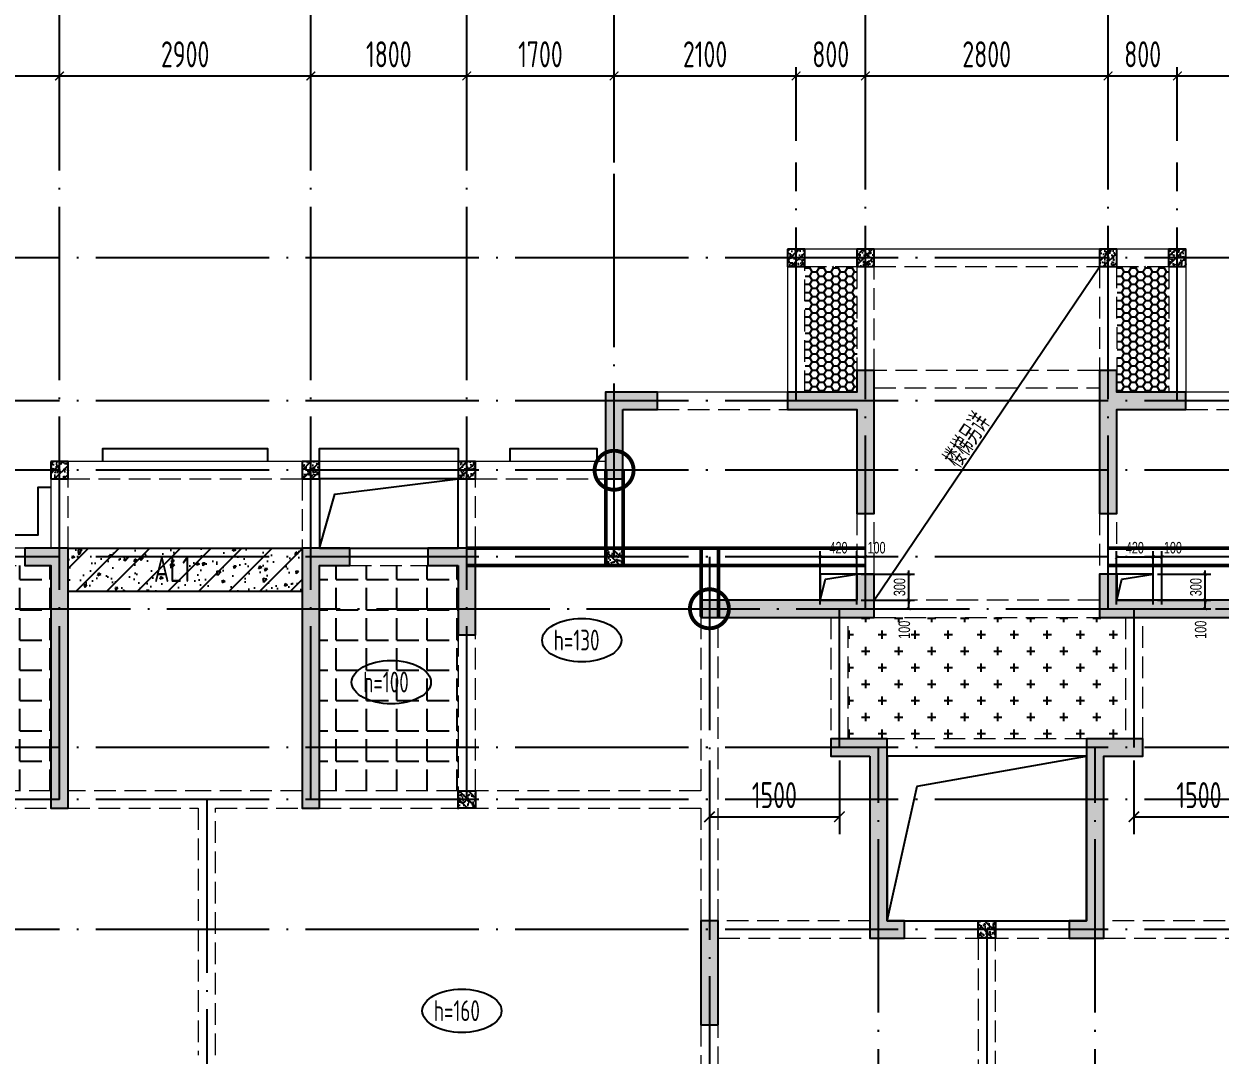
# Model space of a CAD drawing. Extents: x -461650 to 361314, y 245336 to 769729.
# Drawn here: x 15073 to 28878, y 435685 to 447586 of the extents above; entities that cross this region are included whole.
import ezdxf
from ezdxf.enums import TextEntityAlignment as Align

# ---------------------------------------------------------------- set-up
doc = ezdxf.new("R2010")
doc.units = 0
doc.header["$LTSCALE"] = 1000
doc.linetypes.add('DASH', pattern=[0.35, 0.25, -0.1])
doc.linetypes.add('DOTE', pattern=[2.42, 2, -0.2, 0.02, -0.2])
doc.layers.get('0').update_dxf_attribs({"linetype": 'CONTINUOUS'})
doc.layers.get('DEFPOINTS').update_dxf_attribs({"linetype": 'CONTINUOUS'})
doc.layers.add('+公共字体', color=7, linetype='CONTINUOUS', lineweight=20)
for name, color, linetype in [('A-AXIS', 1, 'CONTINUOUS'), ('A-DOTE', 10, 'DOTE'), ('BEAM', 4, 'DASH'), ('ROOF', 183, 'CONTINUOUS'), ('S-B板填充', 251, 'CONTINUOUS'), ('S-B板标注', 3, 'CONTINUOUS'), ('S-B板配筋号', 7, 'CONTINUOUS'), ('S-C承台编号', 6, 'CONTINUOUS'), ('S-D洞口', 4, 'CONTINUOUS'), ('S-D洞口标注', 3, 'CONTINUOUS'), ('S-L主梁线', 4, 'DASH'), ('S-Q墙填充', 252, 'CONTINUOUS'), ('S-Q墙实线', 6, 'CONTINUOUS'), ('S-Q墙标注', 3, 'CONTINUOUS'), ('S-Y一般标注', 3, 'CONTINUOUS'), ('S-板正筋', 2, 'CONTINUOUS'), ('S-构造柱', 212, 'CONTINUOUS'), ('TEXT', 2, 'CONTINUOUS'), ('水平筋标注', 7, 'CONTINUOUS'), ('看线', 251, 'CONTINUOUS')]:
    doc.layers.add(name, color=color, linetype=linetype)
doc.layers.add('配箍校核', color=34, linetype='CONTINUOUS', plot=False)
doc.styles.add('TSSD_DIMENSION', font='Tssdeng.shx', dxfattribs={"width": 0.7, "bigfont": 'tssdchn.shx'})
doc.styles.add('TSSD_REIN', font='tssdeng.shx', dxfattribs={"width": 0.7, "height": 300, "bigfont": 'tssdchn.shx'})
doc.styles.add('结构文字', font='zstxt.shx', dxfattribs={"width": 0.7, "bigfont": 'zshz.shx'})
doc.dimstyles.new('STRUCK', dxfattribs={"dimtxt": 400, "dimasz": 121, "dimexe": 200, "dimexo": 150, "dimgap": 115, "dimtad": 1, "dimdec": 0, "dimdsep": 46, "dimtxsty": '结构文字', "dimblk": 'ARCHTICK', "dimcen": 400, "dimclrd": 3, "dimclre": 3, "dimclrt": 7, "dimadec": 0, "dimazin": 0, "dimtfac": 1, "dimtdec": 0, "dimtix": 1, "dimtmove": 2, "dimatfit": 3, "dimldrblk": '_DIMX', "dimfxl": 0, "dimtolj": 1, "dimtzin": 0, "dimarcsym": 0})
doc.dimstyles.new('STRUCK30', dxfattribs={"dimscale": 0.33333, "dimtxt": 400, "dimasz": 121, "dimexe": 200, "dimexo": 150, "dimgap": 115, "dimtad": 1, "dimdec": 0, "dimdsep": 46, "dimtxsty": '结构文字', "dimblk": 'ARCHTICK', "dimcen": 400, "dimclrd": 3, "dimclre": 3, "dimclrt": 7, "dimadec": 0, "dimazin": 0, "dimtfac": 1, "dimtdec": 0, "dimtix": 1, "dimtmove": 2, "dimatfit": 3, "dimldrblk": '_DIMX', "dimfxl": 0, "dimtolj": 1, "dimtzin": 0, "dimarcsym": 0})
doc.dimstyles.new('TSSD_100_100', dxfattribs={"dimtxt": 300, "dimasz": 100, "dimexe": 100, "dimexo": 250, "dimgap": 100, "dimtad": 1, "dimdec": 0, "dimzin": 0, "dimdsep": 46, "dimtxsty": 'TSSD_DIMENSION', "dimblk": 'ARCHTICK', "dimcen": 0, "dimdle": 100, "dimclrt": 7, "dimadec": 0, "dimazin": 0, "dimtfac": 1, "dimtdec": 0, "dimtix": 1, "dimtmove": 2, "dimatfit": 3, "dimldrblk": 'ARCHTICK', "dimfxl": 0, "dimtolj": 1, "dimtzin": 0, "dimarcsym": 0})

# ---------------------------------------------------------------- blocks, each defined once
blk = doc.blocks.new('_ArchTick')
at = {"color": 0, "linetype": 'ByBlock', "const_width": 0.15}
blk.add_lwpolyline([(-0.5, -0.5), (0.5, 0.5)], dxfattribs=at)
blk = doc.blocks.new('*D300')
at = {"layer": 'DEFPOINTS', "color": 0}
for p in [(31400, 19250), (29600, 18250), (31400, 18250)]:
    blk.add_point(p, dxfattribs=at)
at = {"layer": 'S-Y一般标注', "color": 0, "lineweight": -2}
for p, q in [((29600, 18500), (29600, 19350)), ((31400, 18500), (31400, 19350)), ((29500, 19250), (31500, 19250))]:
    blk.add_line(p, q, dxfattribs=at)
at = {"layer": 'S-Y一般标注', "color": 0, "lineweight": -2, "xscale": 100, "yscale": 100, "zscale": 100, "rotation": 180}
blk.add_blockref('_ArchTick', (29600, 19250), dxfattribs=at)
at = {"layer": 'S-Y一般标注', "color": 0, "lineweight": -2, "xscale": 100, "yscale": 100, "zscale": 100}
blk.add_blockref('_ArchTick', (31400, 19250), dxfattribs=at)
at = {"layer": 'S-Y一般标注', "color": 7, "insert": (30500, 19500), "char_height": 300, "attachment_point": 5, "style": 'TSSD_DIMENSION'}
blk.add_mtext('\\A1;1800', dxfattribs=at)
blk = doc.blocks.new('*D301')
at = {"layer": 'DEFPOINTS', "color": 0}
for p in [(34300, 19250), (31400, 18250), (34300, 18250)]:
    blk.add_point(p, dxfattribs=at)
at = {"layer": 'S-Y一般标注', "color": 0, "lineweight": -2}
for p, q in [((31400, 18500), (31400, 19350)), ((34300, 18500), (34300, 19350)), ((31300, 19250), (34400, 19250))]:
    blk.add_line(p, q, dxfattribs=at)
at = {"layer": 'S-Y一般标注', "color": 0, "lineweight": -2, "xscale": 100, "yscale": 100, "zscale": 100, "rotation": 180}
blk.add_blockref('_ArchTick', (31400, 19250), dxfattribs=at)
at = {"layer": 'S-Y一般标注', "color": 0, "lineweight": -2, "xscale": 100, "yscale": 100, "zscale": 100}
blk.add_blockref('_ArchTick', (34300, 19250), dxfattribs=at)
at = {"layer": 'S-Y一般标注', "color": 7, "insert": (32850, 19500), "char_height": 300, "attachment_point": 5, "style": 'TSSD_DIMENSION'}
blk.add_mtext('\\A1;2900', dxfattribs=at)
blk = doc.blocks.new('*D302')
at = {"layer": 'DEFPOINTS', "color": 0}
for p in [(36100, 19250), (34300, 18250), (36100, 18250)]:
    blk.add_point(p, dxfattribs=at)
at = {"layer": 'S-Y一般标注', "color": 0, "lineweight": -2}
for p, q in [((34300, 18500), (34300, 19350)), ((36100, 18500), (36100, 19350)), ((34200, 19250), (36200, 19250))]:
    blk.add_line(p, q, dxfattribs=at)
at = {"layer": 'S-Y一般标注', "color": 0, "lineweight": -2, "xscale": 100, "yscale": 100, "zscale": 100, "rotation": 180}
blk.add_blockref('_ArchTick', (34300, 19250), dxfattribs=at)
at = {"layer": 'S-Y一般标注', "color": 0, "lineweight": -2, "xscale": 100, "yscale": 100, "zscale": 100}
blk.add_blockref('_ArchTick', (36100, 19250), dxfattribs=at)
at = {"layer": 'S-Y一般标注', "color": 7, "insert": (35200, 19500), "char_height": 300, "attachment_point": 5, "style": 'TSSD_DIMENSION'}
blk.add_mtext('\\A1;1800', dxfattribs=at)
blk = doc.blocks.new('*D303')
at = {"layer": 'DEFPOINTS', "color": 0}
for p in [(37800, 19250), (36100, 18250), (37800, 18250)]:
    blk.add_point(p, dxfattribs=at)
at = {"layer": 'S-Y一般标注', "color": 0, "lineweight": -2}
for p, q in [((36100, 18500), (36100, 19350)), ((37800, 18500), (37800, 19350)), ((36000, 19250), (37900, 19250))]:
    blk.add_line(p, q, dxfattribs=at)
at = {"layer": 'S-Y一般标注', "color": 0, "lineweight": -2, "xscale": 100, "yscale": 100, "zscale": 100, "rotation": 180}
blk.add_blockref('_ArchTick', (36100, 19250), dxfattribs=at)
at = {"layer": 'S-Y一般标注', "color": 0, "lineweight": -2, "xscale": 100, "yscale": 100, "zscale": 100}
blk.add_blockref('_ArchTick', (37800, 19250), dxfattribs=at)
at = {"layer": 'S-Y一般标注', "color": 7, "insert": (36950, 19500), "char_height": 300, "attachment_point": 5, "style": 'TSSD_DIMENSION'}
blk.add_mtext('\\A1;1700', dxfattribs=at)
blk = doc.blocks.new('*D304')
at = {"layer": 'DEFPOINTS', "color": 0}
for p in [(40700, 19250), (39900, 18250), (40700, 18250)]:
    blk.add_point(p, dxfattribs=at)
at = {"layer": 'S-Y一般标注', "color": 0, "lineweight": -2}
for p, q in [((39900, 18500), (39900, 19350)), ((40700, 18500), (40700, 19350)), ((39800, 19250), (40800, 19250))]:
    blk.add_line(p, q, dxfattribs=at)
at = {"layer": 'S-Y一般标注', "color": 0, "lineweight": -2, "xscale": 100, "yscale": 100, "zscale": 100, "rotation": 180}
blk.add_blockref('_ArchTick', (39900, 19250), dxfattribs=at)
at = {"layer": 'S-Y一般标注', "color": 0, "lineweight": -2, "xscale": 100, "yscale": 100, "zscale": 100}
blk.add_blockref('_ArchTick', (40700, 19250), dxfattribs=at)
at = {"layer": 'S-Y一般标注', "color": 7, "insert": (40300, 19500), "char_height": 300, "attachment_point": 5, "style": 'TSSD_DIMENSION'}
blk.add_mtext('\\A1;800', dxfattribs=at)
blk = doc.blocks.new('*D305')
at = {"layer": 'DEFPOINTS', "color": 0}
for p in [(43500, 19250), (40700, 18250), (43500, 18250)]:
    blk.add_point(p, dxfattribs=at)
at = {"layer": 'S-Y一般标注', "color": 0, "lineweight": -2}
for p, q in [((40700, 18500), (40700, 19350)), ((43500, 18500), (43500, 19350)), ((40600, 19250), (43600, 19250))]:
    blk.add_line(p, q, dxfattribs=at)
at = {"layer": 'S-Y一般标注', "color": 0, "lineweight": -2, "xscale": 100, "yscale": 100, "zscale": 100, "rotation": 180}
blk.add_blockref('_ArchTick', (40700, 19250), dxfattribs=at)
at = {"layer": 'S-Y一般标注', "color": 0, "lineweight": -2, "xscale": 100, "yscale": 100, "zscale": 100}
blk.add_blockref('_ArchTick', (43500, 19250), dxfattribs=at)
at = {"layer": 'S-Y一般标注', "color": 7, "insert": (42100, 19500), "char_height": 300, "attachment_point": 5, "style": 'TSSD_DIMENSION'}
blk.add_mtext('\\A1;2800', dxfattribs=at)
blk = doc.blocks.new('*D306')
at = {"layer": 'DEFPOINTS', "color": 0}
for p in [(46400, 19250), (44300, 18250), (46400, 18250)]:
    blk.add_point(p, dxfattribs=at)
at = {"layer": 'S-Y一般标注', "color": 0, "lineweight": -2}
for p, q in [((44300, 18500), (44300, 19350)), ((46400, 18500), (46400, 19350)), ((44200, 19250), (46500, 19250))]:
    blk.add_line(p, q, dxfattribs=at)
at = {"layer": 'S-Y一般标注', "color": 0, "lineweight": -2, "xscale": 100, "yscale": 100, "zscale": 100, "rotation": 180}
blk.add_blockref('_ArchTick', (44300, 19250), dxfattribs=at)
at = {"layer": 'S-Y一般标注', "color": 0, "lineweight": -2, "xscale": 100, "yscale": 100, "zscale": 100}
blk.add_blockref('_ArchTick', (46400, 19250), dxfattribs=at)
at = {"layer": 'S-Y一般标注', "color": 7, "insert": (45742, 19500), "char_height": 300, "attachment_point": 5, "style": 'TSSD_DIMENSION'}
blk.add_mtext('\\A1;2100', dxfattribs=at)
blk = doc.blocks.new('*D324')
at = {"layer": 'DEFPOINTS', "color": 0}
for p in [(39900, 19250), (37800, 18250), (39900, 18250)]:
    blk.add_point(p, dxfattribs=at)
at = {"layer": 'S-Y一般标注', "color": 0, "lineweight": -2}
for p, q in [((37800, 18500), (37800, 19350)), ((39900, 18500), (39900, 19350)), ((37700, 19250), (40000, 19250))]:
    blk.add_line(p, q, dxfattribs=at)
at = {"layer": 'S-Y一般标注', "color": 0, "lineweight": -2, "xscale": 100, "yscale": 100, "zscale": 100, "rotation": 180}
blk.add_blockref('_ArchTick', (37800, 19250), dxfattribs=at)
at = {"layer": 'S-Y一般标注', "color": 0, "lineweight": -2, "xscale": 100, "yscale": 100, "zscale": 100}
blk.add_blockref('_ArchTick', (39900, 19250), dxfattribs=at)
at = {"layer": 'S-Y一般标注', "color": 7, "insert": (38850, 19500), "char_height": 300, "attachment_point": 5, "style": 'TSSD_DIMENSION'}
blk.add_mtext('\\A1;2100', dxfattribs=at)
blk = doc.blocks.new('*D325')
at = {"layer": 'DEFPOINTS', "color": 0}
for p in [(44300, 19250), (43500, 18250), (44300, 18250)]:
    blk.add_point(p, dxfattribs=at)
at = {"layer": 'S-Y一般标注', "color": 0, "lineweight": -2}
for p, q in [((43500, 18500), (43500, 19350)), ((44300, 18500), (44300, 19350)), ((43400, 19250), (44400, 19250))]:
    blk.add_line(p, q, dxfattribs=at)
at = {"layer": 'S-Y一般标注', "color": 0, "lineweight": -2, "xscale": 100, "yscale": 100, "zscale": 100, "rotation": 180}
blk.add_blockref('_ArchTick', (43500, 19250), dxfattribs=at)
at = {"layer": 'S-Y一般标注', "color": 0, "lineweight": -2, "xscale": 100, "yscale": 100, "zscale": 100}
blk.add_blockref('_ArchTick', (44300, 19250), dxfattribs=at)
at = {"layer": 'S-Y一般标注', "color": 7, "insert": (43900, 19500), "char_height": 300, "attachment_point": 5, "style": 'TSSD_DIMENSION'}
blk.add_mtext('\\A1;800', dxfattribs=at)
blk = doc.blocks.new('20210729.03504727')
at = {"layer": '看线', "color": 202, "ltscale": 0.5}
for points in [[(26800, 10800), (26800, 10950), (28700, 10950), (28700, 10800)], [(29300, 10800), (29300, 10950), (30900, 10950), (30900, 10800)], [(31500, 10800), (31500, 10950), (32500, 10950), (32500, 10800)], [(26200, 10500), (26050, 10500), (26050, 9950), (24500, 9950)]]:
    blk.add_lwpolyline(points, dxfattribs=at)
blk = doc.blocks.new('*D2928')
at = {"layer": 'DEFPOINTS', "color": 0}
for p in [(28104, 441236), (28704, 441236), (28104, 440936)]:
    blk.add_point(p, dxfattribs=at)
at = {"layer": 'S-D洞口标注', "color": 3, "lineweight": -2}
for p, q in [((28154, 441236), (28771, 441236)), ((28704, 441236), (28704, 441276)), ((28704, 440936), (28704, 441236)), ((28154, 440936), (28771, 440936)), ((28704, 440936), (28704, 440895))]:
    blk.add_line(p, q, dxfattribs=at)
at = {"layer": 'S-D洞口标注', "color": 3, "lineweight": -2, "xscale": 40.33293, "yscale": 40.33293, "zscale": 40.33293}
for p, rotation in [((28704, 441236), 270), ((28704, 440936), 90)]:
    blk.add_blockref('_ArchTick', p, dxfattribs=dict(at, rotation=rotation))
at = {"layer": 'S-D洞口标注', "color": 7, "insert": (28599, 441086), "char_height": 133.3, "attachment_point": 5, "rotation": 90, "style": '结构文字'}
blk.add_mtext('\\A1;300', dxfattribs=at)
blk = doc.blocks.new('_DIMX')
blk.add_line((-150, 0), (150, 0))
at = {"const_width": 50}
blk.add_lwpolyline([(-70, -70), (70, 70)], dxfattribs=at)
blk = doc.blocks.new('*D2929')
at = {"layer": 'DEFPOINTS', "color": 0}
for p in [(28104, 441435), (27684, 440835), (28104, 440836)]:
    blk.add_point(p, dxfattribs=at)
at = {"layer": 'S-D洞口标注', "color": 3, "lineweight": -2}
for p, q in [((27684, 440885), (27684, 441502)), ((28104, 440886), (28104, 441502)), ((27684, 441435), (28104, 441435))]:
    blk.add_line(p, q, dxfattribs=at)
at = {"layer": 'S-D洞口标注', "color": 3, "lineweight": -2, "xscale": 40.33293, "yscale": 40.33293, "zscale": 40.33293, "rotation": 180}
blk.add_blockref('_ArchTick', (27684, 441435), dxfattribs=at)
at = {"layer": 'S-D洞口标注', "color": 3, "lineweight": -2, "xscale": 40.33293, "yscale": 40.33293, "zscale": 40.33293}
blk.add_blockref('_ArchTick', (28104, 441435), dxfattribs=at)
at = {"layer": 'S-D洞口标注', "color": 7, "insert": (27894, 441540), "char_height": 133.3, "attachment_point": 5, "style": '结构文字'}
blk.add_mtext('\\A1;420', dxfattribs=at)
blk = doc.blocks.new('*D2930')
at = {"layer": 'DEFPOINTS', "color": 0}
for p in [(28204, 441435), (28104, 440836), (28204, 440836)]:
    blk.add_point(p, dxfattribs=at)
at = {"layer": 'S-D洞口标注', "color": 3, "lineweight": -2}
for p, q in [((28104, 440886), (28104, 441502)), ((28204, 440886), (28204, 441502)), ((28104, 441435), (28204, 441435))]:
    blk.add_line(p, q, dxfattribs=at)
at = {"layer": 'S-D洞口标注', "color": 3, "lineweight": -2, "xscale": 40.33293, "yscale": 40.33293, "zscale": 40.33293, "rotation": 180}
blk.add_blockref('_ArchTick', (28104, 441435), dxfattribs=at)
at = {"layer": 'S-D洞口标注', "color": 3, "lineweight": -2, "xscale": 40.33293, "yscale": 40.33293, "zscale": 40.33293}
blk.add_blockref('_ArchTick', (28204, 441435), dxfattribs=at)
at = {"layer": 'S-D洞口标注', "color": 7, "insert": (28333, 441540), "char_height": 133.3, "attachment_point": 5, "style": '结构文字'}
blk.add_mtext('\\A1;100', dxfattribs=at)
blk = doc.blocks.new('*D2931')
at = {"layer": 'DEFPOINTS', "color": 0}
for p in [(28104, 440936), (28704, 440936), (28104, 440836)]:
    blk.add_point(p, dxfattribs=at)
at = {"layer": 'S-D洞口标注', "color": 3, "lineweight": -2}
for p, q in [((28154, 440936), (28771, 440936)), ((28704, 440836), (28704, 440936)), ((28154, 440836), (28771, 440836))]:
    blk.add_line(p, q, dxfattribs=at)
at = {"layer": 'S-D洞口标注', "color": 3, "lineweight": -2, "xscale": 40.33293, "yscale": 40.33293, "zscale": 40.33293}
for p, rotation in [((28704, 440936), 90), ((28704, 440836), 270)]:
    blk.add_blockref('_ArchTick', p, dxfattribs=dict(at, rotation=rotation))
at = {"layer": 'S-D洞口标注', "color": 7, "insert": (28654, 440594), "char_height": 133.3, "attachment_point": 5, "rotation": 90, "style": '结构文字'}
blk.add_mtext('\\A1;100', dxfattribs=at)
blk = doc.blocks.new('*D2932')
at = {"layer": 'DEFPOINTS', "color": 0}
for p in [(24684, 441236), (25284, 441236), (24684, 440936)]:
    blk.add_point(p, dxfattribs=at)
at = {"layer": 'S-D洞口标注', "color": 3, "lineweight": -2}
for p, q in [((24734, 441236), (25351, 441236)), ((25284, 441236), (25284, 441276)), ((25284, 440936), (25284, 441236)), ((24734, 440936), (25351, 440936)), ((25284, 440936), (25284, 440895))]:
    blk.add_line(p, q, dxfattribs=at)
at = {"layer": 'S-D洞口标注', "color": 3, "lineweight": -2, "xscale": 40.33293, "yscale": 40.33293, "zscale": 40.33293}
for p, rotation in [((25284, 441236), 270), ((25284, 440936), 90)]:
    blk.add_blockref('_ArchTick', p, dxfattribs=dict(at, rotation=rotation))
at = {"layer": 'S-D洞口标注', "color": 7, "insert": (25179, 441086), "char_height": 133.3, "attachment_point": 5, "rotation": 90, "style": '结构文字'}
blk.add_mtext('\\A1;300', dxfattribs=at)
blk = doc.blocks.new('*D2933')
at = {"layer": 'DEFPOINTS', "color": 0}
for p in [(24684, 441435), (24264, 440835), (24684, 440836)]:
    blk.add_point(p, dxfattribs=at)
at = {"layer": 'S-D洞口标注', "color": 3, "lineweight": -2}
for p, q in [((24264, 440885), (24264, 441502)), ((24684, 440886), (24684, 441502)), ((24264, 441435), (24684, 441435))]:
    blk.add_line(p, q, dxfattribs=at)
at = {"layer": 'S-D洞口标注', "color": 3, "lineweight": -2, "xscale": 40.33293, "yscale": 40.33293, "zscale": 40.33293, "rotation": 180}
blk.add_blockref('_ArchTick', (24264, 441435), dxfattribs=at)
at = {"layer": 'S-D洞口标注', "color": 3, "lineweight": -2, "xscale": 40.33293, "yscale": 40.33293, "zscale": 40.33293}
blk.add_blockref('_ArchTick', (24684, 441435), dxfattribs=at)
at = {"layer": 'S-D洞口标注', "color": 7, "insert": (24474, 441540), "char_height": 133.3, "attachment_point": 5, "style": '结构文字'}
blk.add_mtext('\\A1;420', dxfattribs=at)
blk = doc.blocks.new('*D2934')
at = {"layer": 'DEFPOINTS', "color": 0}
for p in [(24784, 441435), (24684, 440836), (24784, 440836)]:
    blk.add_point(p, dxfattribs=at)
at = {"layer": 'S-D洞口标注', "color": 3, "lineweight": -2}
for p, q in [((24684, 440886), (24684, 441502)), ((24784, 440886), (24784, 441502)), ((24684, 441435), (24784, 441435))]:
    blk.add_line(p, q, dxfattribs=at)
at = {"layer": 'S-D洞口标注', "color": 3, "lineweight": -2, "xscale": 40.33293, "yscale": 40.33293, "zscale": 40.33293, "rotation": 180}
blk.add_blockref('_ArchTick', (24684, 441435), dxfattribs=at)
at = {"layer": 'S-D洞口标注', "color": 3, "lineweight": -2, "xscale": 40.33293, "yscale": 40.33293, "zscale": 40.33293}
blk.add_blockref('_ArchTick', (24784, 441435), dxfattribs=at)
at = {"layer": 'S-D洞口标注', "color": 7, "insert": (24913, 441540), "char_height": 133.3, "attachment_point": 5, "style": '结构文字'}
blk.add_mtext('\\A1;100', dxfattribs=at)
blk = doc.blocks.new('*D2935')
at = {"layer": 'DEFPOINTS', "color": 0}
for p in [(24684, 440936), (25284, 440936), (24684, 440836)]:
    blk.add_point(p, dxfattribs=at)
at = {"layer": 'S-D洞口标注', "color": 3, "lineweight": -2}
for p, q in [((24734, 440936), (25351, 440936)), ((25284, 440836), (25284, 440936)), ((24734, 440836), (25351, 440836))]:
    blk.add_line(p, q, dxfattribs=at)
at = {"layer": 'S-D洞口标注', "color": 3, "lineweight": -2, "xscale": 40.33293, "yscale": 40.33293, "zscale": 40.33293}
for p, rotation in [((25284, 440936), 90), ((25284, 440836), 270)]:
    blk.add_blockref('_ArchTick', p, dxfattribs=dict(at, rotation=rotation))
at = {"layer": 'S-D洞口标注', "color": 7, "insert": (25234, 440594), "char_height": 133.3, "attachment_point": 5, "rotation": 90, "style": '结构文字'}
blk.add_mtext('\\A1;100', dxfattribs=at)
blk = doc.blocks.new('20210803.22403995')
at = {"layer": '+公共字体', "color": 2, "const_width": 45}
for points in [[(-831038, -168387, 1), (-831038, -167937, 1), (-831038, -168387, -1)], [(-829938, -169986, 1), (-829938, -169536, 1), (-829938, -169986, -1)]]:
    blk.add_lwpolyline(points, format="xyb", dxfattribs=at)
blk = doc.blocks.new('20210807.15312446')
at = {"layer": 'S-Q墙填充'}
h = blk.add_hatch(color=252, dxfattribs=at)
h.dxf.hatch_style = 1
h.paths.add_polyline_path([(97216, 67840), (97216, 68190), (97016, 68190), (97016, 67940), (96216, 67940), (96216, 67740), (97016, 67740), (97016, 66540), (97216, 66540)])
h = blk.add_hatch(color=252, dxfattribs=at)
h.dxf.hatch_style = 1
h.paths.add_polyline_path([(99816, 67840), (99816, 66540), (100016, 66540), (100016, 67740), (100815, 67740), (100815, 67940), (100016, 67940), (100016, 68190), (99816, 68190)])
h = blk.add_hatch(color=252, dxfattribs=at)
h.dxf.hatch_style = 1
h.paths.add_polyline_path([(94316, 67740), (94716, 67740), (94716, 67940), (94116, 67940), (94116, 66940), (94316, 66940)])
h = blk.add_hatch(color=252, dxfattribs=at)
h.dxf.hatch_style = 1
h.paths.add_polyline_path([(87916, 66140), (87416, 66140), (87416, 65940), (87716, 65940), (87716, 63140), (87916, 63140)])
h = blk.add_hatch(color=252, dxfattribs=at)
h.dxf.hatch_style = 1
h.paths.add_polyline_path([(90616, 66140), (90616, 63140), (90816, 63140), (90816, 65940), (91166, 65940), (91166, 66140)])
h = blk.add_hatch(color=252, dxfattribs=at)
h.dxf.hatch_style = 1
h.paths.add_polyline_path([(92416, 65940), (92416, 65140), (92616, 65140), (92616, 66140), (92066, 66140), (92066, 65940)])
h = blk.add_hatch(color=252, dxfattribs=at)
h.dxf.hatch_style = 1
h.paths.add_polyline_path([(95216, 65340), (96816, 65340), (97216, 65340), (97216, 65840), (97016, 65840), (97016, 65540), (96816, 65540), (95216, 65540)])
h = blk.add_hatch(color=252, dxfattribs=at)
h.dxf.hatch_style = 1
h.paths.add_polyline_path([(100016, 65540), (100016, 65840), (99816, 65840), (99816, 65340), (100216, 65340), (101816, 65340), (101816, 65540), (100216, 65540)])
h = blk.add_hatch(color=252, dxfattribs=at)
h.dxf.hatch_style = 1
h.paths.add_polyline_path([(97166, 63740), (97166, 61640), (97566, 61640), (97566, 61840), (97366, 61840), (97366, 63940), (96716, 63940), (96716, 63740)])
h = blk.add_hatch(color=252, dxfattribs=at)
h.dxf.hatch_style = 1
h.paths.add_polyline_path([(99666, 61840), (99466, 61840), (99466, 61640), (99866, 61640), (99866, 63740), (100316, 63740), (100316, 63940), (99666, 63940)])
h = blk.add_hatch(color=252, dxfattribs=at)
h.dxf.hatch_style = 1
h.paths.add_polyline_path([(95416, 60640), (95416, 61840), (95216, 61840), (95216, 60640)])
at = {"layer": 'S-D洞口', "color": 5}
for points in [[(90816, 66140), (92416, 66140), (92416, 66940), (90816, 66940), (90816, 66140), (90993, 66762), (92416, 66940)], [(97366, 61840), (99666, 61840), (99666, 63740), (97366, 63740), (97366, 61840), (97712, 63393), (99666, 63740)]]:
    blk.add_lwpolyline(points, dxfattribs=at)
at = {"layer": 'S-L主梁线', "linetype": 'ByBlock', "lineweight": 18}
for p, q in [((96216, 69590), (96216, 67940)), ((97116, 69590), (96216, 69590)), ((99916, 69590), (97116, 69590)), ((100816, 69590), (99916, 69590)), ((100816, 67940), (100816, 69590)), ((96216, 67940), (94716, 67940)), ((102316, 67940), (100816, 67940)), ((87716, 67140), (87716, 66140)), ((90716, 67140), (87716, 67140)), ((92516, 67140), (90716, 67140)), ((94116, 67140), (92516, 67140)), ((90816, 66940), (92416, 66940)), ((90816, 66140), (90816, 66940)), ((92416, 66940), (92416, 66140)), ((87416, 66140), (86016, 66140)), ((92066, 66140), (91166, 66140)), ((97366, 63740), (99666, 63740)), ((98516, 61840), (97566, 61840)), ((99466, 61840), (98516, 61840))]:
    blk.add_line(p, q, dxfattribs=at)
at = {"layer": 'S-L主梁线', "linetype": 'DASH', "lineweight": 18}
for p, q in [((96416, 69390), (97016, 69390)), ((96416, 67940), (96416, 69390)), ((97016, 69390), (97016, 68190)), ((97216, 69390), (99816, 69390)), ((97216, 68190), (97216, 69390)), ((99816, 69390), (99816, 68190)), ((100015, 69390), (100016, 68190)), ((100016, 69390), (100616, 69390)), ((100616, 69390), (100616, 67940)), ((99815, 68190), (97216, 68190)), ((97216, 67990), (99816, 67990)), ((94716, 67740), (96216, 67740)), ((100816, 67740), (102316, 67740)), ((87916, 66940), (90616, 66940)), ((87916, 66140), (87916, 66940)), ((90616, 66940), (90616, 66140)), ((92616, 66940), (94116, 66940)), ((92616, 66140), (92616, 66940)), ((97016, 66540), (97016, 65840)), ((97216, 65840), (97216, 66540)), ((99816, 66540), (99816, 65840)), ((100016, 65840), (100016, 66540)), ((86016, 65940), (87416, 65940)), ((91166, 65940), (92066, 65940)), ((99816, 65540), (97216, 65540)), ((95216, 65340), (95216, 63340)), ((95416, 63240), (95416, 65340)), ((96716, 65340), (96716, 63940)), ((96916, 63940), (96916, 65340)), ((97216, 65340), (99816, 65340)), ((100116, 65340), (100116, 63940)), ((100316, 63940), (100316, 65340)), ((92416, 65140), (92416, 63340)), ((92616, 63340), (92616, 65140)), ((99666, 63940), (97366, 63940)), ((87716, 63340), (86016, 63340)), ((89516, 63340), (87916, 63340)), ((90616, 63340), (89516, 63340)), ((92416, 63340), (90816, 63340)), ((95216, 63340), (92616, 63340)), ((95416, 61840), (95416, 63240)), ((86016, 63140), (87716, 63140)), ((87916, 63140), (89416, 63140)), ((89416, 63140), (89416, 60290)), ((89616, 63140), (90616, 63140)), ((89616, 60290), (89616, 63140)), ((90816, 63140), (92516, 63140)), ((92516, 63140), (95216, 63140)), ((95216, 63140), (95216, 61840)), ((97166, 61840), (95416, 61840)), ((101616, 61840), (99866, 61840)), ((95416, 61640), (97166, 61640)), ((97566, 61640), (98516, 61640)), ((98416, 61640), (98416, 57640)), ((98516, 61640), (99466, 61640)), ((98616, 57640), (98616, 61640)), ((99866, 61640), (101616, 61640)), ((95216, 60640), (95216, 59090)), ((95416, 59090), (95416, 60640))]:
    blk.add_line(p, q, dxfattribs=at)
at = {"layer": 'S-Q墙实线'}
blk.add_lwpolyline([(97216, 67840), (97216, 68190), (97016, 68190), (97016, 67940), (96216, 67940), (96216, 67740), (97016, 67740), (97016, 66540), (97216, 66540), (97216, 67840)], dxfattribs=at)
for points in [[(99816, 67840), (99816, 66540), (100016, 66540), (100016, 67740), (100815, 67740), (100815, 67940), (100016, 67940), (100016, 68190), (99816, 68190)], [(94316, 67740), (94716, 67740), (94716, 67940), (94116, 67940), (94116, 66940), (94316, 66940)], [(87916, 66140), (87416, 66140), (87416, 65940), (87716, 65940), (87716, 63140), (87916, 63140)], [(90616, 66140), (90616, 63140), (90816, 63140), (90816, 65940), (91166, 65940), (91166, 66140)], [(92416, 65940), (92416, 65140), (92616, 65140), (92616, 66140), (92066, 66140), (92066, 65940)], [(95216, 65340), (96816, 65340), (97216, 65340), (97216, 65840), (97016, 65840), (97016, 65540), (96816, 65540), (95216, 65540)], [(100016, 65540), (100016, 65840), (99816, 65840), (99816, 65340), (100216, 65340), (101816, 65340), (101816, 65540), (100216, 65540)], [(97166, 63740), (97166, 61640), (97566, 61640), (97566, 61840), (97366, 61840), (97366, 63940), (96716, 63940), (96716, 63740)], [(99666, 61840), (99466, 61840), (99466, 61640), (99866, 61640), (99866, 63740), (100316, 63740), (100316, 63940), (99666, 63940)], [(95416, 60640), (95416, 61840), (95216, 61840), (95216, 60640)]]:
    blk.add_lwpolyline(points, close=True, dxfattribs=at)
blk = doc.blocks.new('20210730.02141516')
at = {"layer": 'S-构造柱'}
h = blk.add_hatch(dxfattribs=at)
h.set_pattern_fill('ARMORED', color=256, scale=15, angle=-90, style=0)
h.set_pattern_definition([(320, (-154189.41, 3278673.45), (-9.4128202, -107.5890274), [11.25, -123.75]), (265, (-154189.41, 3278673.45), (112.82882, 20.8127), [9, -99]), (10.4514, (-154190.19, 3278664.49), (103.4159313, -86.7764073), [9.5610285, -105.1713168]), (316.1842, (-154159.41, 3278673.45), (-24.827852, -160.0861573), [16.875, -185.625]), (6.6356, (-154161.48, 3278660.11), (146.117681, -140.199406), [14.341543, -157.75695]), (261.1842, (-154159.41, 3278673.45), (146.11779, -140.199292), [13.5, -148.5]), (291, (-154166.91, 3278658.45), (-60.3928336, -89.5360578), [11.25, -123.75]), (236, (-154166.91, 3278658.45), (108.7725068, -36.4972998), [9, -99]), (341.4514, (-154171.94, 3278650.99), (48.3795745, -126.0333943), [9.5610285, -105.1713168]), (307.5, (-154189.41, 3278673.454), (49.93407807, -1.8239783), [0, -97.8, 0, -100.5, 0, -99.375]), (277.5, (-154189.41, 3278673.454), (59.1617568, -39.4604306), [0, -57.3, 0, -95.55, 0, -37.875]), (237.5, (-154189.41, 3278706.904), (-3.38323076, -80.07336543), [0, -37.5, 0, -117, 0, -155.25]), (227.5, (-154189.41, 3278721.904), (15.0157473, -87.4779254), [0, -48.75, 0, -77.7, 0, -110.25]), (315, (-154189.41, 3278673.454), (53.0330086, 53.0330086), [])])
h.paths.add_polyline_path([(200, 200), (200, 0), (0, 0), (0, 200)])
blk.add_lwpolyline([(200, 200), (200, 0), (0, 0), (0, 200)], close=True, dxfattribs=at)
blk = doc.blocks.new('20210809.18285270')
at = {"layer": 'ROOF', "xscale": -1, "rotation": 4.61764226855621e-08}
for p in [(35500, 12550), (36300, 12550), (39100, 12550), (39900, 12550), (27000, 10100), (29900, 10100), (31700, 10100)]:
    blk.add_blockref('20210730.02141516', p, dxfattribs=at)
at = {"layer": 'ROOF', "rotation": 359.9999999538236}
for p in [(33200, 9100), (37500, 4800)]:
    blk.add_blockref('20210730.02141516', p, dxfattribs=at)
at = {"layer": 'ROOF'}
blk.add_blockref('20210730.02141516', (31500, 6300), dxfattribs=at)
blk = doc.blocks.new('*D429')
at = {"layer": 'DEFPOINTS', "color": 0}
for p in [(-180458, -4859), (-178959, -4859), (-178959, -5659)]:
    blk.add_point(p, dxfattribs=at)
at = {"layer": 'S-Q墙标注', "color": 3, "lineweight": -2}
for p, q in [((-180458, -5009), (-180458, -5859)), ((-178959, -5009), (-178959, -5859)), ((-180458, -5659), (-178959, -5659))]:
    blk.add_line(p, q, dxfattribs=at)
at = {"layer": 'S-Q墙标注', "color": 3, "lineweight": -2, "xscale": 121, "yscale": 121, "zscale": 121, "rotation": 180}
blk.add_blockref('_ArchTick', (-180458, -5659), dxfattribs=at)
at = {"layer": 'S-Q墙标注', "color": 3, "lineweight": -2, "xscale": 121, "yscale": 121, "zscale": 121}
blk.add_blockref('_ArchTick', (-178959, -5659), dxfattribs=at)
at = {"layer": 'S-Q墙标注', "color": 7, "insert": (-179709, -5409), "char_height": 300, "attachment_point": 5, "style": 'TSSD_REIN'}
blk.add_mtext('\\A1;1500', dxfattribs=at)
blk = doc.blocks.new('*D430')
at = {"layer": 'DEFPOINTS', "color": 0}
for p in [(-175559, -4859), (-174059, -4859), (-174059, -5659)]:
    blk.add_point(p, dxfattribs=at)
at = {"layer": 'S-Q墙标注', "color": 3, "lineweight": -2}
for p, q in [((-175559, -5009), (-175559, -5859)), ((-174059, -5009), (-174059, -5859)), ((-175559, -5659), (-174059, -5659))]:
    blk.add_line(p, q, dxfattribs=at)
at = {"layer": 'S-Q墙标注', "color": 3, "lineweight": -2, "xscale": 121, "yscale": 121, "zscale": 121, "rotation": 180}
blk.add_blockref('_ArchTick', (-175559, -5659), dxfattribs=at)
at = {"layer": 'S-Q墙标注', "color": 3, "lineweight": -2, "xscale": 121, "yscale": 121, "zscale": 121}
blk.add_blockref('_ArchTick', (-174059, -5659), dxfattribs=at)
at = {"layer": 'S-Q墙标注', "color": 7, "insert": (-174809, -5409), "char_height": 300, "attachment_point": 5, "style": 'TSSD_REIN'}
blk.add_mtext('\\A1;1500', dxfattribs=at)
blk = doc.blocks.new('20210726.16395156')
at = {"layer": 'A-AXIS'}
for p, q in [((31400, 18249.9), (31400, 21049.9)), ((34300, 18249.9), (34300, 21049.9)), ((36100, 18249.9), (36100, 21049.9)), ((37800, 18249.9), (37800, 21049.9)), ((40700, 18249.9), (40700, 21049.9)), ((43500, 18249.9), (43500, 21049.9))]:
    blk.add_line(p, q, dxfattribs=at)
at = {"layer": 'A-DOTE'}
for p, q in [((31400, 10900), (31400, 18249.9)), ((34300, 10900), (34300, 18249.9)), ((36100, 10900), (36100, 18249.9)), ((37800, 13700), (37800, 18249.9)), ((39900, 15500), (39900, 18249.9)), ((40700, 13100.3), (40700, 18249.9)), ((43500, 13100.3), (43500, 18249.9)), ((44300, 15500), (44300, 18249.9)), ((55600, 17150), (3600, 17150)), ((55600, 15500), (3600, 15500)), ((55600, 14700), (3600, 14700)), ((55600, 13700), (3600, 13700)), ((38900.2, 13700), (38900, 3600)), ((3600, 13100.3), (55600, 13100.3)), ((40400, 11500), (40400, 13100)), ((43800, 11500), (43800, 13100)), ((55600, 11500), (3600, 11500)), ((40850, 3600), (40850, 11500)), ((43350, 3600), (43350, 11500)), ((55600, 10900), (3600, 10900)), ((33100, 10900), (33100, 3600)), ((55600, 9400), (3600, 9400)), ((42100, 9400), (42100, 3600))]:
    blk.add_line(p, q, dxfattribs=at)
at = {"layer": 'S-Y一般标注'}
for base, p1, p2, picture, middle in [((31400, 19249.9), (29600, 18249.9), (31400, 18249.9), '*D300', (30500, 19499.9)), ((34300, 19249.9), (31400, 18249.9), (34300, 18249.9), '*D301', (32850, 19499.9)), ((36100, 19249.9), (34300, 18249.9), (36100, 18249.9), '*D302', (35200, 19499.9)), ((37800, 19249.9), (36100, 18249.9), (37800, 18249.9), '*D303', (36950, 19499.9)), ((39900, 19249.9), (37800, 18249.9), (39900, 18249.9), '*D324', (38850, 19499.9)), ((40700, 19249.9), (39900, 18249.9), (40700, 18249.9), '*D304', (40300, 19499.9)), ((43500, 19249.9), (40700, 18249.9), (43500, 18249.9), '*D305', (42100, 19499.9)), ((44300, 19249.9), (43500, 18249.9), (44300, 18249.9), '*D325', (43900, 19499.9))]:
    dim = blk.add_linear_dim(base=base, p1=p1, p2=p2, dimstyle='TSSD_100_100', dxfattribs=at)
    dim.commit()
    dim.dimension.update_dxf_attribs({"geometry": picture, "text_midpoint": middle})
dim = blk.add_linear_dim(base=(46400, 19249.9), p1=(44300, 18249.9), p2=(46400, 18249.9), dimstyle='TSSD_100_100', dxfattribs=at)
dim.commit()
dim.dimension.update_dxf_attribs({"geometry": '*D306', "text_midpoint": (45741.9, 19499.9), "dimtype": 160})
blk = doc.blocks.new('20210810.19092027')
at = {"layer": 'S-Q墙标注'}
for base, p1, p2, picture, middle in [((121017.8, 61274), (119518, 62074), (121017.8, 62074), '*D429', (120267.9, 61524)), ((125917.7, 61274), (124417.8, 62074), (125917.7, 62074), '*D430', (125167.7, 61524))]:
    dim = blk.add_linear_dim(base=base, p1=p1, p2=p2, dimstyle='STRUCK', override={"dimtxt": 300, "dimgap": 100, "dimtxsty": 'TSSD_REIN'}, dxfattribs=at)
    dim.commit()
    dim.dimension.update_dxf_attribs({"geometry": picture, "text_midpoint": middle, "insert": (299976.5, 66933)})

msp = doc.modelspace()

# ---------------------------------------------------------------- hatches: boundary and pattern name
at = {"layer": 'BEAM', "linetype": 'ByBlock'}
h = msp.add_hatch(dxfattribs=at)
h.set_pattern_fill('ARMORED', color=252, scale=50, angle=180, style=0)
h.set_pattern_definition([(230, (-202186.94, 2355456.64), (-358.63009, 31.376067), [37.5, -412.5]), (175, (-202186.94, 2355456.64), (69.37567, -376.09607), [30, -330]), (280.4514, (-202216.82, 2355459.25), (-289.25469, -344.71977), [31.870095, -350.571056]), (226.1842, (-202186.94, 2355356.64), (-533.62052, 82.75951), [56.25, -618.75]), (276.6356, (-202231.4, 2355363.53), (-467.33135, -487.05894), [47.80514, -525.8565]), (171.1842, (-202186.94, 2355356.64), (-467.33097, -487.0593), [45, -495]), (201, (-202236.94, 2355381.64), (-298.453526, 201.309445), [37.5, -412.5]), (146, (-202236.94, 2355381.64), (-121.657666, -362.57502), [30, -330]), (251.4514, (-202261.8, 2355398.4), (-420.111314, -161.26525), [31.870095, -350.571056]), (217.5, (-202186.94, 2355456.64), (-6.079928, -166.446927), [0, -326, 0, -335, 0, -331.25]), (187.5, (-202186.94, 2355456.64), (-131.534769, -197.205856), [0, -191, 0, -318.5, 0, -126.25]), (147.5, (-202075.44, 2355456.64), (-266.911218, 11.277436), [0, -125, 0, -390, 0, -517.5]), (137.5, (-202025.44, 2355456.64), (-291.593085, -50.05249), [0, -162.5, 0, -259, 0, -367.5]), (225, (-202186.94, 2355456.64), (176.776695, -176.776695), [])])
h.paths.add_polyline_path([(18284.19, 441035.33), (15584.19, 441035.33), (15584.19, 441535.33), (18284.19, 441535.33)])
at = {"layer": 'S-B板填充', "linetype": 'ByBlock'}
h = msp.add_hatch(dxfattribs=at)
h.set_pattern_fill('HONEY', color=252, scale=17.142857, style=0)
h.set_pattern_definition([(0, (79768.993, 260748.874), (81.642857, 47.136514), [54.42857, -108.857143]), (120, (79768.993, 260748.874), (-81.642847, 47.136531), [54.42857, -108.857143]), (60, (79768.993, 260748.874), (1e-05, 94.273045), [-108.857143, 54.42857])])
h.paths.add_polyline_path([(24090.23, 443335.28), (24690.37, 443335.28), (24690.37, 444785.28), (24090.23, 444785.28)])
h = msp.add_hatch(dxfattribs=at)
h.set_pattern_fill('HONEY', color=252, scale=17.142857, style=0)
h.set_pattern_definition([(0, (83368.804, 260749.01), (81.642857, 47.136514), [54.42857, -108.857143]), (120, (83368.804, 260749.01), (-81.642847, 47.136531), [54.42857, -108.857143]), (60, (83368.804, 260749.01), (1e-05, 94.273045), [-108.857143, 54.42857])])
h.paths.add_polyline_path([(27690.04, 443335.28), (28290.18, 443335.28), (28290.18, 444785.41), (27690.04, 444785.41)])
at = {"layer": 'S-B板填充'}
h = msp.add_hatch(dxfattribs=at)
h.set_pattern_fill('ANGLE', color=252, scale=50, style=0)
h.set_pattern_definition([(0, (111418.14, 293091.4), (0, 349.25), [254, -95.25]), (90, (111418.14, 293091.4), (-349.25, 2e-14), [254, -95.25])])
h.paths.add_polyline_path([(13784.19, 441335.28), (15384.21, 441335.28), (15384.21, 438735.28), (13784.19, 438735.28)])
h = msp.add_hatch(dxfattribs=at)
h.set_pattern_fill('ANGLE', color=252, scale=50, style=0)
h.set_pattern_definition([(0, (116118.12, 293091.4), (0, 349.25), [254, -95.25]), (90, (116118.12, 293091.4), (-349.25, 2e-14), [254, -95.25])])
h.paths.add_polyline_path([(18484.18, 441335.28), (20084.2, 441335.28), (20084.2, 438735.28), (18484.18, 438735.28)])
h = msp.add_hatch(dxfattribs=at)
h.set_pattern_fill('CROSS', color=252, scale=30, style=0)
h.set_pattern_definition([(0, (111418.14, 293091.4), (190.5, 190.5), [95.25, -285.75]), (90, (111465.76, 293043.78), (-190.5, 190.5), [95.25, -285.75])])
h.paths.add_polyline_path([(24584.13, 440735.55), (27784.07, 440735.55), (27784.07, 439335.28), (24584.13, 439335.28)])

# ---------------------------------------------------------------- linework, layer by layer
at = {"layer": 'BEAM', "linetype": 'ByBlock'}
msp.add_lwpolyline([(18284.19, 441035.33), (15584.19, 441035.33), (15584.19, 441535.33), (18284.19, 441535.33)], close=True, dxfattribs=at)
at = {"layer": 'S-B板标注'}
for centre in [(21511.11, 440472.91), (19312.66, 439988.36), (20127.52, 436195.9)]:
    msp.add_ellipse(centre, major_axis=(-457.33, 0), ratio=0.54724159, dxfattribs=at)
at = {"layer": 'S-B板配筋号', "color": 1}
msp.add_lwpolyline([(24884.64, 440933.79), (27484.15, 444783.52)], dxfattribs=at)
at = {"layer": 'S-D洞口', "color": 5}
for points in [[(18484.19, 441535.28), (20084.2, 441535.28), (20084.2, 442335.28), (18484.19, 442335.28), (18484.19, 441535.28), (18661.97, 442157.5), (20084.2, 442335.28)], [(24264.19, 440935.55), (24684.19, 440935.55), (24684.19, 441235.55), (24264.19, 441235.55), (24264.19, 440935.55), (24322.53, 441177.22), (24684.19, 441235.55)], [(27684.2, 440935.55), (28104.2, 440935.55), (28104.2, 441235.55), (27684.2, 441235.55), (27684.2, 440935.55), (27742.53, 441177.21), (28104.2, 441235.55)], [(25034.19, 437235.28), (27334.19, 437235.28), (27334.19, 439135.28), (25034.19, 439135.28), (25034.19, 437235.28), (25381.02, 438788.45), (27334.19, 439135.28)]]:
    msp.add_lwpolyline(points, dxfattribs=at)
at = {"layer": 'S-板正筋', "color": 5, "linetype": 'DASH', "const_width": 42.86}
for points in [[(21789.7, 442435.27), (21789.7, 441335.28)], [(21989.7, 442435.28), (21989.7, 441335.28)], [(24789.71, 441535.27), (20189.7, 441535.27)], [(22889.7, 440744.83), (22889.7, 441535.28)], [(23089.71, 440744.83), (23089.71, 441535.27)], [(27589.69, 441535.27), (32189.7, 441535.27)], [(24789.71, 441335.27), (20189.7, 441335.27)], [(27589.69, 441335.27), (32189.7, 441335.27)]]:
    msp.add_lwpolyline(points, dxfattribs=at)

# ---------------------------------------------------------------- block references
msp.add_blockref('20210729.03504727', (-10815.83, 431735.28))
at = {"layer": 'A-DOTE'}
msp.add_blockref('20210726.16395156', (-15915.8, 427735.23), dxfattribs=at)
at = {"layer": 'S-C承台编号'}
msp.add_blockref('20210803.22403995', (852922.33, 610596.81), dxfattribs=at)
at = {"layer": 'S-Q墙填充'}
msp.add_blockref('20210807.15312446', (-72331.45, 375395.73), dxfattribs=at)
at = {"layer": '水平筋标注'}
msp.add_blockref('20210810.19092027', (-96533.64, 377161.28), dxfattribs=at)
at = {"layer": '配箍校核'}
msp.add_blockref('20210809.18285270', (-11415.82, 432235.11), dxfattribs=at)

# ---------------------------------------------------------------- texts
at = {"layer": 'S-B板标注', "color": 7, "style": 'TSSD_REIN', "width": 0.7}
for s, p in [('h=130', (21186.42, 440354.77)), ('h=100', (18987.97, 439870.21)), ('h=160', (19802.83, 436077.76))]:
    msp.add_text(s, height=240, dxfattribs=at).set_placement(p)
at = {"layer": 'S-B板配筋号', "color": 1, "style": 'TSSD_REIN', "width": 0.7}
msp.add_text('楼梯另详', height=250, rotation=55.970982, dxfattribs=at).set_placement((25874.33, 442439.92))
at = {"layer": 'TEXT', "color": 1, "style": 'TSSD_REIN', "width": 0.7}
msp.add_text('AL1', height=300, dxfattribs=at).set_placement((16998.86, 441144.72, 0), align=Align.RIGHT)

# ---------------------------------------------------------------- dimensions: what is measured, and where the dimension line sits
at = {"layer": 'S-D洞口标注'}
for base, p1, p2, picture, middle in [((24684.19, 441434.95), (24264.19, 440834.95), (24684.19, 440835.55), '*D2933', (24474.19, 441539.95)), ((28104.2, 441434.95), (27684.2, 440834.95), (28104.2, 440835.55), '*D2929', (27894.2, 441539.94))]:
    dim = msp.add_linear_dim(base=base, p1=p1, p2=p2, dimstyle='STRUCK30', dxfattribs=at)
    dim.commit()
    dim.dimension.update_dxf_attribs({"geometry": picture, "text_midpoint": middle})
for base, p1, p2, picture, middle in [((24784.18, 441434.95), (24684.19, 440835.55), (24784.18, 440835.55), '*D2934', (24913.07, 441539.95)), ((28204.19, 441434.95), (28104.2, 440835.55), (28204.19, 440835.55), '*D2930', (28333.07, 441539.94))]:
    dim = msp.add_linear_dim(base=base, p1=p1, p2=p2, dimstyle='STRUCK30', dxfattribs=at)
    dim.commit()
    dim.dimension.update_dxf_attribs({"geometry": picture, "text_midpoint": middle, "dimtype": 160})
for base, p1, p2, picture, middle in [((25284.19, 441235.55), (24684.19, 440935.55), (24684.19, 441235.55), '*D2932', (25179.2, 441085.55)), ((28704.2, 441235.55), (28104.2, 440935.55), (28104.2, 441235.55), '*D2928', (28599.2, 441085.55))]:
    dim = msp.add_linear_dim(base=base, p1=p1, p2=p2, angle=90, dimstyle='STRUCK30', dxfattribs=at)
    dim.commit()
    dim.dimension.update_dxf_attribs({"geometry": picture, "text_midpoint": middle})
for base, p1, p2, picture, middle in [((25284.19, 440935.55), (24684.19, 440835.55), (24684.19, 440935.55), '*D2935', (25234.19, 440593.63)), ((28704.2, 440935.55), (28104.2, 440835.55), (28104.2, 440935.55), '*D2931', (28654.2, 440593.62))]:
    dim = msp.add_linear_dim(base=base, p1=p1, p2=p2, angle=90, dimstyle='STRUCK30', dxfattribs=at)
    dim.commit()
    dim.dimension.update_dxf_attribs({"geometry": picture, "text_midpoint": middle, "dimtype": 160})

doc.saveas('drawing.dxf')
